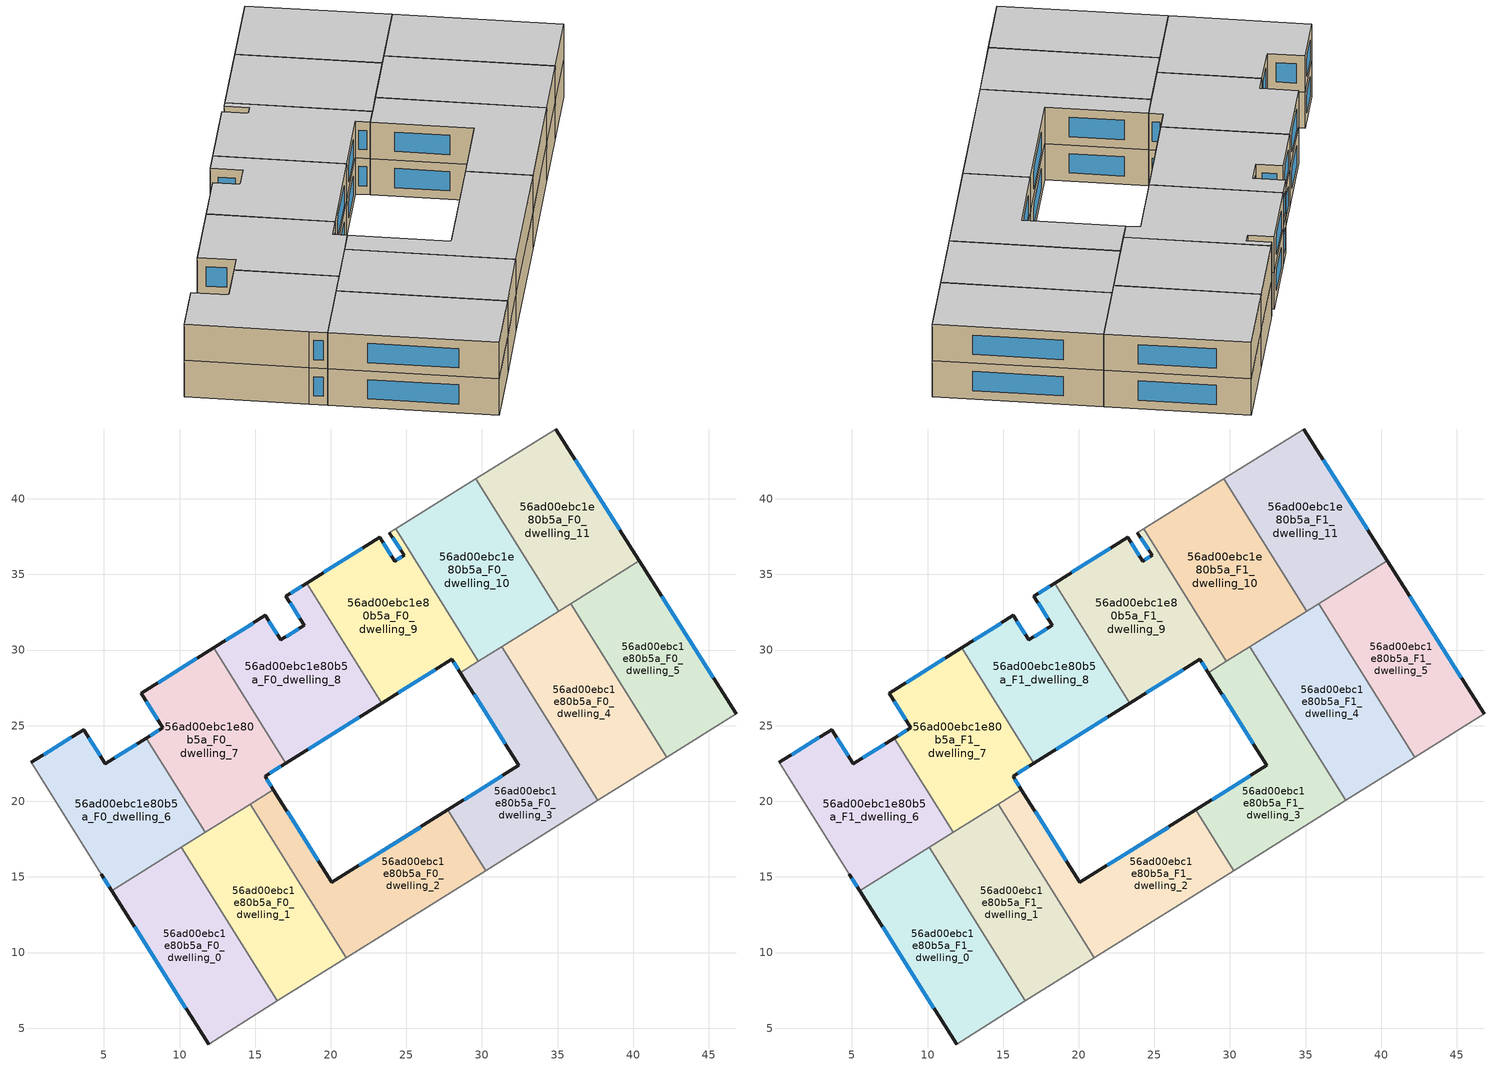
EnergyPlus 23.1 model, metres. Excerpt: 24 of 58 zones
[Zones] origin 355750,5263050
56ad00ebc1e80b5a_F0_dwelling_0
 floor ground (EU_floor_Construction): 10.11,16.95 16.47,6.8 11.92,3.95 5.52,14.08 z0
 wall outside (EU_wall_Construction): 5.52,14.08 11.92,3.95 z0:3
 wall adiabatic (EU_wall_Construction): 11.92,3.95 16.47,6.8 z0:3
 wall to 56ad00ebc1e80b5a_F0_dwelling_1 (EU_wall_Construction): 16.47,6.8 10.11,16.95 z0:3
 wall to 56ad00ebc1e80b5a_F0_dwelling_6 (EU_wall_Construction): 10.11,16.95 5.52,14.08 z0:3
 window (EU_Window_Construction): 7.03,11.7 10.42,6.33 z0.7:2.3
56ad00ebc1e80b5a_F0_dwelling_1
 floor ground (EU_floor_Construction): 14.67,19.81 21.03,9.66 16.47,6.8 10.11,16.95 z0
 wall to 56ad00ebc1e80b5a_F0_dwelling_2 (EU_wall_Construction): 21.03,9.66 14.67,19.81 z0:3
 wall adiabatic (EU_wall_Construction): 16.47,6.8 21.03,9.66 z0:3
 wall to 56ad00ebc1e80b5a_F0_dwelling_7 (EU_wall_Construction): 14.67,19.81 11.7,17.95 z0:3
 wall to 56ad00ebc1e80b5a_F0_dwelling_6 (EU_wall_Construction): 11.7,17.95 10.11,16.95 z0:3
56ad00ebc1e80b5a_F0_dwelling_10
 floor ground (EU_floor_Construction): 29.59,41.32 35.06,32.58 29.76,29.26 24.28,38.01 z0
 wall to 56ad00ebc1e80b5a_F0_dwelling_9 (EU_wall_Construction): 24.28,38.01 29.76,29.26 z0:3
 wall adiabatic (EU_wall_Construction): 29.59,41.32 24.28,38.01 z0:3
 wall to 56ad00ebc1e80b5a_F0_dwelling_11 (EU_wall_Construction): 35.06,32.58 29.59,41.32 z0:3
 wall to 56ad00ebc1e80b5a_F0_dwelling_4 (EU_wall_Construction): 31.29,30.22 35.06,32.58 z0:3
 wall to 56ad00ebc1e80b5a_F0_dwelling_3 (EU_wall_Construction): 29.76,29.26 31.29,30.22 z0:3
56ad00ebc1e80b5a_F0_dwelling_11
 floor ground (EU_floor_Construction): 34.88,44.62 40.39,35.92 35.06,32.58 29.59,41.32 z0
 wall outside (EU_wall_Construction): 40.39,35.92 34.88,44.62 z0:3
 wall adiabatic (EU_wall_Construction): 34.88,44.62 29.59,41.32 z0:3
 wall to 56ad00ebc1e80b5a_F0_dwelling_5 (EU_wall_Construction): 35.86,33.08 40.39,35.92 z0:3
 wall to 56ad00ebc1e80b5a_F0_dwelling_4 (EU_wall_Construction): 35.06,32.58 35.86,33.08 z0:3
 window (EU_Window_Construction): 39.1,37.96 36.18,42.57 z0.7:2.3
56ad00ebc1e80b5a_F0_dwelling_2
 floor ground (EU_floor_Construction): 27.73,19.42 30.24,15.42 21.03,9.66 14.67,19.81 16.21,20.77 20.08,14.64 z0
 wall outside (EU_wall_Construction): 27.73,19.42 20.08,14.64 16.21,20.77 z0:3
 wall to 56ad00ebc1e80b5a_F0_dwelling_3 (EU_wall_Construction): 30.24,15.42 27.73,19.42 z0:3
 wall adiabatic (EU_wall_Construction): 21.03,9.66 30.24,15.42 z0:3
 wall to 56ad00ebc1e80b5a_F0_dwelling_7 (EU_wall_Construction): 16.21,20.77 14.67,19.81 z0:3
 window (EU_Window_Construction): 19.17,16.08 17.12,19.33 / 25.94,18.3 21.87,15.76 z0.7:2.3
56ad00ebc1e80b5a_F0_dwelling_3
 floor ground (EU_floor_Construction): 31.29,30.22 37.65,20.06 30.24,15.42 27.73,19.42 32.44,22.37 28.57,28.51 z0
 wall outside (EU_wall_Construction): 28.57,28.51 32.44,22.37 27.73,19.42 z0:3
 wall to 56ad00ebc1e80b5a_F0_dwelling_4 (EU_wall_Construction): 37.65,20.06 31.29,30.22 z0:3
 wall adiabatic (EU_wall_Construction): 30.24,15.42 37.65,20.06 z0:3
 wall to 56ad00ebc1e80b5a_F0_dwelling_9 (EU_wall_Construction): 29.76,29.26 28.57,28.51 z0:3
 window (EU_Window_Construction): 31.34,21.68 28.84,20.12 / 29.48,27.07 31.53,23.81 z0.7:2.3
56ad00ebc1e80b5a_F0_dwelling_4
 floor ground (EU_floor_Construction): 35.86,33.08 42.22,22.92 37.65,20.06 31.29,30.22 z0
 wall to 56ad00ebc1e80b5a_F0_dwelling_5 (EU_wall_Construction): 42.22,22.92 35.86,33.08 z0:3
 wall adiabatic (EU_wall_Construction): 37.65,20.06 42.22,22.92 z0:3
56ad00ebc1e80b5a_F0_dwelling_5
 floor ground (EU_floor_Construction): 40.39,35.92 46.81,25.8 42.22,22.92 35.86,33.08 z0
 wall outside (EU_wall_Construction): 46.81,25.8 40.39,35.92 z0:3
 wall adiabatic (EU_wall_Construction): 42.22,22.92 46.81,25.8 z0:3
 window (EU_Window_Construction): 45.3,28.17 41.9,33.54 z0.7:2.3
56ad00ebc1e80b5a_F0_dwelling_6
 floor ground (EU_floor_Construction): 7.8,24.18 11.7,17.95 5.52,14.08 4.84,15.17 0.2,22.58 3.66,24.74 5.09,22.48 z0
 wall outside (EU_wall_Construction): 7.8,24.18 5.09,22.48 3.66,24.74 0.2,22.58 / 4.84,15.17 5.52,14.08 z0:3
 wall to 56ad00ebc1e80b5a_F0_dwelling_7 (EU_wall_Construction): 11.7,17.95 7.8,24.18 z0:3
 wall adiabatic (EU_wall_Construction): 0.2,22.58 4.84,15.17 z0:3
 window (EU_Window_Construction): 7.17,23.78 5.73,22.88 / 5,14.91 5.36,14.34 / 2.85,24.23 1.01,23.08 / 4.75,23.01 3.99,24.21 z0.7:2.3
56ad00ebc1e80b5a_F0_dwelling_7
 floor ground (EU_floor_Construction): 12.25,30.15 17.03,22.51 15.65,21.65 16.21,20.77 11.7,17.95 7.8,24.18 8.9,24.86 7.46,27.15 z0
 wall outside (EU_wall_Construction): 16.21,20.77 15.65,21.65 17.03,22.51 / 12.25,30.15 7.46,27.15 8.9,24.86 7.8,24.18 z0:3
 wall to 56ad00ebc1e80b5a_F0_dwelling_8 (EU_wall_Construction): 17.03,22.51 12.25,30.15 z0:3
 window (EU_Window_Construction): 15.98,21.85 16.71,22.31 / 16.08,20.98 15.78,21.44 / 8.64,24.7 8.06,24.34 / 7.79,26.61 8.56,25.4 / 11.12,29.44 8.58,27.85 z0.7:2.3
56ad00ebc1e80b5a_F0_dwelling_8
 floor ground (EU_floor_Construction): 18.41,34.43 23.38,26.49 17.03,22.51 12.25,30.15 15.67,32.29 16.7,30.67 18.25,31.64 17.03,33.57 z0
 wall outside (EU_wall_Construction): 18.41,34.43 17.03,33.57 18.25,31.64 16.7,30.67 15.67,32.29 12.25,30.15 / 17.03,22.51 23.38,26.49 z0:3
 wall to 56ad00ebc1e80b5a_F0_dwelling_9 (EU_wall_Construction): 23.38,26.49 18.41,34.43 z0:3
 window (EU_Window_Construction): 17.32,33.12 17.96,32.09 / 18.08,34.23 17.35,33.77 / 18.52,23.45 21.89,25.56 / 14.86,31.79 13.05,30.65 / 16.46,31.05 15.91,31.91 / 17.89,31.41 17.06,30.89 z0.7:2.3
56ad00ebc1e80b5a_F0_dwelling_9
 floor ground (EU_floor_Construction): 24.84,36.27 23.88,37.76 24.28,38.01 29.76,29.26 28.57,28.51 28.01,29.4 23.38,26.49 18.41,34.43 23.22,37.45 24.22,35.87 z0
 wall outside (EU_wall_Construction): 23.88,37.76 24.84,36.27 24.22,35.87 23.22,37.45 18.41,34.43 / 23.38,26.49 28.01,29.4 28.57,28.51 z0:3
 wall adiabatic (EU_wall_Construction): 24.28,38.01 23.88,37.76 z0:3
 window (EU_Window_Construction): 24.11,37.41 24.62,36.62 / 28.14,29.19 28.44,28.72 / 24.47,27.17 26.92,28.71 / 22.09,36.74 19.54,35.14 / 23.98,36.24 23.46,37.08 / 24.7,36.18 24.36,35.97 z0.7:2.3
56ad00ebc1e80b5a_F1_dwelling_0
 floor to 56ad00ebc1e80b5a_F0_dwelling_0 (EU_floor_Construction): 10.11,16.95 16.47,6.8 11.92,3.95 5.52,14.08 z3
 wall outside (EU_wall_Construction): 5.52,14.08 11.92,3.95 z3:6
 wall adiabatic (EU_wall_Construction): 11.92,3.95 16.47,6.8 z3:6
 wall to 56ad00ebc1e80b5a_F1_dwelling_1 (EU_wall_Construction): 16.47,6.8 10.11,16.95 z3:6
 wall to 56ad00ebc1e80b5a_F1_dwelling_6 (EU_wall_Construction): 10.11,16.95 5.52,14.08 z3:6
 window (EU_Window_Construction): 7.03,11.7 10.42,6.33 z3.7:5.3
 ceiling to 56ad00ebc1e80b5a_F2_dwelling_0 (EU_floor_Construction): 16.47,6.8 10.11,16.95 5.52,14.08 11.92,3.95 z6
56ad00ebc1e80b5a_F1_dwelling_1
 floor to 56ad00ebc1e80b5a_F0_dwelling_1 (EU_floor_Construction): 14.67,19.81 21.03,9.66 16.47,6.8 10.11,16.95 z3
 wall to 56ad00ebc1e80b5a_F1_dwelling_2 (EU_wall_Construction): 21.03,9.66 14.67,19.81 z3:6
 wall adiabatic (EU_wall_Construction): 16.47,6.8 21.03,9.66 z3:6
 wall to 56ad00ebc1e80b5a_F1_dwelling_7 (EU_wall_Construction): 14.67,19.81 11.7,17.95 z3:6
 wall to 56ad00ebc1e80b5a_F1_dwelling_6 (EU_wall_Construction): 11.7,17.95 10.11,16.95 z3:6
 ceiling to 56ad00ebc1e80b5a_F2_dwelling_1 (EU_floor_Construction): 21.03,9.66 14.67,19.81 10.11,16.95 16.47,6.8 z6
56ad00ebc1e80b5a_F1_dwelling_10
 floor to 56ad00ebc1e80b5a_F0_dwelling_10 (EU_floor_Construction): 29.59,41.32 35.06,32.58 29.76,29.26 24.28,38.01 z3
 wall to 56ad00ebc1e80b5a_F1_dwelling_9 (EU_wall_Construction): 24.28,38.01 29.76,29.26 z3:6
 wall adiabatic (EU_wall_Construction): 29.59,41.32 24.28,38.01 z3:6
 wall to 56ad00ebc1e80b5a_F1_dwelling_11 (EU_wall_Construction): 35.06,32.58 29.59,41.32 z3:6
 wall to 56ad00ebc1e80b5a_F1_dwelling_4 (EU_wall_Construction): 31.29,30.22 35.06,32.58 z3:6
 wall to 56ad00ebc1e80b5a_F1_dwelling_3 (EU_wall_Construction): 29.76,29.26 31.29,30.22 z3:6
 ceiling to 56ad00ebc1e80b5a_F2_dwelling_10 (EU_floor_Construction): 35.06,32.58 29.59,41.32 24.28,38.01 29.76,29.26 z6
56ad00ebc1e80b5a_F1_dwelling_11
 floor to 56ad00ebc1e80b5a_F0_dwelling_11 (EU_floor_Construction): 34.88,44.62 40.39,35.92 35.06,32.58 29.59,41.32 z3
 wall outside (EU_wall_Construction): 40.39,35.92 34.88,44.62 z3:6
 wall adiabatic (EU_wall_Construction): 34.88,44.62 29.59,41.32 z3:6
 wall to 56ad00ebc1e80b5a_F1_dwelling_5 (EU_wall_Construction): 35.86,33.08 40.39,35.92 z3:6
 wall to 56ad00ebc1e80b5a_F1_dwelling_4 (EU_wall_Construction): 35.06,32.58 35.86,33.08 z3:6
 window (EU_Window_Construction): 39.1,37.96 36.18,42.57 z3.7:5.3
 ceiling to 56ad00ebc1e80b5a_F2_dwelling_11 (EU_floor_Construction): 40.39,35.92 34.88,44.62 29.59,41.32 35.06,32.58 z6
56ad00ebc1e80b5a_F1_dwelling_2
 floor to 56ad00ebc1e80b5a_F0_dwelling_2 (EU_floor_Construction): 27.73,19.42 30.24,15.42 21.03,9.66 14.67,19.81 16.21,20.77 20.08,14.64 z3
 wall outside (EU_wall_Construction): 27.73,19.42 20.08,14.64 16.21,20.77 z3:6
 wall to 56ad00ebc1e80b5a_F1_dwelling_3 (EU_wall_Construction): 30.24,15.42 27.73,19.42 z3:6
 wall adiabatic (EU_wall_Construction): 21.03,9.66 30.24,15.42 z3:6
 wall to 56ad00ebc1e80b5a_F1_dwelling_7 (EU_wall_Construction): 16.21,20.77 14.67,19.81 z3:6
 window (EU_Window_Construction): 19.17,16.08 17.12,19.33 / 25.94,18.3 21.87,15.76 z3.7:5.3
 ceiling to 56ad00ebc1e80b5a_F2_dwelling_2 (EU_floor_Construction): 30.24,15.42 27.73,19.42 20.08,14.64 16.21,20.77 14.67,19.81 21.03,9.66 z6
56ad00ebc1e80b5a_F1_dwelling_3
 floor to 56ad00ebc1e80b5a_F0_dwelling_3 (EU_floor_Construction): 31.29,30.22 37.65,20.06 30.24,15.42 27.73,19.42 32.44,22.37 28.57,28.51 z3
 wall outside (EU_wall_Construction): 28.57,28.51 32.44,22.37 27.73,19.42 z3:6
 wall to 56ad00ebc1e80b5a_F1_dwelling_4 (EU_wall_Construction): 37.65,20.06 31.29,30.22 z3:6
 wall adiabatic (EU_wall_Construction): 30.24,15.42 37.65,20.06 z3:6
 wall to 56ad00ebc1e80b5a_F1_dwelling_9 (EU_wall_Construction): 29.76,29.26 28.57,28.51 z3:6
 window (EU_Window_Construction): 31.34,21.68 28.84,20.12 / 29.48,27.07 31.53,23.81 z3.7:5.3
 ceiling to 56ad00ebc1e80b5a_F2_dwelling_3 (EU_floor_Construction): 37.65,20.06 31.29,30.22 28.57,28.51 32.44,22.37 27.73,19.42 30.24,15.42 z6
56ad00ebc1e80b5a_F1_dwelling_4
 floor to 56ad00ebc1e80b5a_F0_dwelling_4 (EU_floor_Construction): 35.86,33.08 42.22,22.92 37.65,20.06 31.29,30.22 z3
 wall to 56ad00ebc1e80b5a_F1_dwelling_5 (EU_wall_Construction): 42.22,22.92 35.86,33.08 z3:6
 wall adiabatic (EU_wall_Construction): 37.65,20.06 42.22,22.92 z3:6
 ceiling to 56ad00ebc1e80b5a_F2_dwelling_4 (EU_floor_Construction): 42.22,22.92 35.86,33.08 31.29,30.22 37.65,20.06 z6
56ad00ebc1e80b5a_F1_dwelling_5
 floor to 56ad00ebc1e80b5a_F0_dwelling_5 (EU_floor_Construction): 40.39,35.92 46.81,25.8 42.22,22.92 35.86,33.08 z3
 wall outside (EU_wall_Construction): 46.81,25.8 40.39,35.92 z3:6
 wall adiabatic (EU_wall_Construction): 42.22,22.92 46.81,25.8 z3:6
 window (EU_Window_Construction): 45.3,28.17 41.9,33.54 z3.7:5.3
 ceiling to 56ad00ebc1e80b5a_F2_dwelling_5 (EU_floor_Construction): 46.81,25.8 40.39,35.92 35.86,33.08 42.22,22.92 z6
56ad00ebc1e80b5a_F1_dwelling_6
 floor to 56ad00ebc1e80b5a_F0_dwelling_6 (EU_floor_Construction): 7.8,24.18 11.7,17.95 5.52,14.08 4.84,15.17 0.2,22.58 3.66,24.74 5.09,22.48 z3
 wall outside (EU_wall_Construction): 7.8,24.18 5.09,22.48 3.66,24.74 0.2,22.58 / 4.84,15.17 5.52,14.08 z3:6
 wall to 56ad00ebc1e80b5a_F1_dwelling_7 (EU_wall_Construction): 11.7,17.95 7.8,24.18 z3:6
 wall adiabatic (EU_wall_Construction): 0.2,22.58 4.84,15.17 z3:6
 window (EU_Window_Construction): 7.17,23.78 5.73,22.88 / 5,14.91 5.36,14.34 / 2.85,24.23 1.01,23.08 / 4.75,23.01 3.99,24.21 z3.7:5.3
 ceiling to 56ad00ebc1e80b5a_F2_dwelling_6 (EU_floor_Construction): 11.7,17.95 7.8,24.18 5.09,22.48 3.66,24.74 0.2,22.58 4.84,15.17 5.52,14.08 z6
56ad00ebc1e80b5a_F1_dwelling_7
 floor to 56ad00ebc1e80b5a_F0_dwelling_7 (EU_floor_Construction): 12.25,30.15 17.03,22.51 15.65,21.65 16.21,20.77 11.7,17.95 7.8,24.18 8.9,24.86 7.46,27.15 z3
 wall outside (EU_wall_Construction): 16.21,20.77 15.65,21.65 17.03,22.51 / 12.25,30.15 7.46,27.15 8.9,24.86 7.8,24.18 z3:6
 wall to 56ad00ebc1e80b5a_F1_dwelling_8 (EU_wall_Construction): 17.03,22.51 12.25,30.15 z3:6
 window (EU_Window_Construction): 15.98,21.85 16.71,22.31 / 16.08,20.98 15.78,21.44 / 8.64,24.7 8.06,24.34 / 7.79,26.61 8.56,25.4 / 11.12,29.44 8.58,27.85 z3.7:5.3
 ceiling to 56ad00ebc1e80b5a_F2_dwelling_7 (EU_floor_Construction): 16.21,20.77 15.65,21.65 17.03,22.51 12.25,30.15 7.46,27.15 8.9,24.86 7.8,24.18 11.7,17.95 z6
56ad00ebc1e80b5a_F1_dwelling_8
 floor to 56ad00ebc1e80b5a_F0_dwelling_8 (EU_floor_Construction): 18.41,34.43 23.38,26.49 17.03,22.51 12.25,30.15 15.67,32.29 16.7,30.67 18.25,31.64 17.03,33.57 z3
 wall outside (EU_wall_Construction): 18.41,34.43 17.03,33.57 18.25,31.64 16.7,30.67 15.67,32.29 12.25,30.15 / 17.03,22.51 23.38,26.49 z3:6
 wall to 56ad00ebc1e80b5a_F1_dwelling_9 (EU_wall_Construction): 23.38,26.49 18.41,34.43 z3:6
 window (EU_Window_Construction): 17.32,33.12 17.96,32.09 / 18.08,34.23 17.35,33.77 / 18.52,23.45 21.89,25.56 / 14.86,31.79 13.05,30.65 / 16.46,31.05 15.91,31.91 / 17.89,31.41 17.06,30.89 z3.7:5.3
 ceiling to 56ad00ebc1e80b5a_F2_dwelling_8 (EU_floor_Construction): 23.38,26.49 18.41,34.43 17.03,33.57 18.25,31.64 16.7,30.67 15.67,32.29 12.25,30.15 17.03,22.51 z6
56ad00ebc1e80b5a_F1_dwelling_9
 floor to 56ad00ebc1e80b5a_F0_dwelling_9 (EU_floor_Construction): 24.84,36.27 23.88,37.76 24.28,38.01 29.76,29.26 28.57,28.51 28.01,29.4 23.38,26.49 18.41,34.43 23.22,37.45 24.22,35.87 z3
 wall outside (EU_wall_Construction): 23.88,37.76 24.84,36.27 24.22,35.87 23.22,37.45 18.41,34.43 / 23.38,26.49 28.01,29.4 28.57,28.51 z3:6
 wall adiabatic (EU_wall_Construction): 24.28,38.01 23.88,37.76 z3:6
 window (EU_Window_Construction): 24.11,37.41 24.62,36.62 / 28.14,29.19 28.44,28.72 / 24.47,27.17 26.92,28.71 / 22.09,36.74 19.54,35.14 / 23.98,36.24 23.46,37.08 / 24.7,36.18 24.36,35.97 z3.7:5.3
 ceiling to 56ad00ebc1e80b5a_F2_dwelling_9 (EU_floor_Construction): 28.57,28.51 29.76,29.26 24.28,38.01 23.88,37.76 24.84,36.27 24.22,35.87 23.22,37.45 18.41,34.43 23.38,26.49 28.01,29.4 z6
[Building]
EU S2 Campaign: North Axis=0; Terrain=City; Solar Distribution=FullExterior
[Site:Location]
Budapest.Ferenc.Liszt.Intl.AP: Latitude=47.437; Longitude=19.256; Time Zone=1; Elevation=185
[SizingPeriod:WeatherFileDays]
AnnualSizingPeriod: Begin Month=1; Begin Day of Month=1; End Month=12; End Day of Month=31; Day of Week for Start Day=Monday; Use Weather File Daylight Saving Period=No; Use Weather File Rain and Snow Indicators=No
[MATERIAL]
EU_InternalMass_Material: Roughness=MediumRough; Thickness=0.1; Conductivity=1; Density=1800; Specific Heat=900; Thermal Absorptance=0.9; Solar Absorptance=0.7; Visible Absorptance=0.7
[MATERIAL:NOMASS] Roughness=MediumRough; Thermal Absorptance=0.9; Solar Absorptance=0.7; Visible Absorptance=0.7
Name | Thermal Resistance
EU_wall_NoMass | 0.832559
EU_floor_NoMass | 0.872794
[WINDOWMATERIAL:SIMPLEGLAZINGSYSTEM]
EU_Window_SimpleGlazing: UFactor=2.79869; Solar Heat Gain Coefficient=0.75; Visible Transmittance=0.75
[CONSTRUCTION]
EU_wall_Construction: EU_wall_NoMass
EU_floor_Construction: EU_floor_NoMass
EU_Window_Construction: EU_Window_SimpleGlazing
EU_InternalMass_Construction: EU_InternalMass_Material
[ZONE] Type=1; Multiplier=1; Ceiling Height=autocalculate; Floor Area=autocalculate; Part of Total Floor Area=Yes
Name | Volume
56ad00ebc1e80b5a_F0_dwelling_0; 56ad00ebc1e80b5a_F1_dwelling_0 | 193.63
56ad00ebc1e80b5a_F0_dwelling_1; 56ad00ebc1e80b5a_F1_dwelling_1 | 193.586
56ad00ebc1e80b5a_F0_dwelling_10; 56ad00ebc1e80b5a_F1_dwelling_10; 56ad00ebc1e80b5a_F0_dwelling_2; 56ad00ebc1e80b5a_F1_dwelling_2 | 193.585
56ad00ebc1e80b5a_F0_dwelling_11; 56ad00ebc1e80b5a_F1_dwelling_11 | 193.588
56ad00ebc1e80b5a_F0_dwelling_3; 56ad00ebc1e80b5a_F1_dwelling_3 | 193.609
56ad00ebc1e80b5a_F0_dwelling_4; 56ad00ebc1e80b5a_F1_dwelling_4 | 193.587
56ad00ebc1e80b5a_F0_dwelling_5; 56ad00ebc1e80b5a_F1_dwelling_5 | 193.602
56ad00ebc1e80b5a_F0_dwelling_6; 56ad00ebc1e80b5a_F1_dwelling_6 | 193.595
56ad00ebc1e80b5a_F0_dwelling_7; 56ad00ebc1e80b5a_F1_dwelling_7 | 193.59
56ad00ebc1e80b5a_F0_dwelling_8; 56ad00ebc1e80b5a_F1_dwelling_8 | 193.589
56ad00ebc1e80b5a_F0_dwelling_9; 56ad00ebc1e80b5a_F1_dwelling_9 | 193.605
[INTERNALMASS] Construction=EU_InternalMass_Construction
Name | Zone or ZoneList | Surface Area
56ad00ebc1e80b5a_F0_dwelling_0_EU_InternalMass | 56ad00ebc1e80b5a_F0_dwelling_0 | 64.5384
56ad00ebc1e80b5a_F0_dwelling_1_EU_InternalMass | 56ad00ebc1e80b5a_F0_dwelling_1 | 64.5288
56ad00ebc1e80b5a_F0_dwelling_2_EU_InternalMass | 56ad00ebc1e80b5a_F0_dwelling_2 | 64.5283
56ad00ebc1e80b5a_F0_dwelling_3_EU_InternalMass | 56ad00ebc1e80b5a_F0_dwelling_3 | 64.5364
56ad00ebc1e80b5a_F0_dwelling_4_EU_InternalMass | 56ad00ebc1e80b5a_F0_dwelling_4 | 64.5289
56ad00ebc1e80b5a_F0_dwelling_5_EU_InternalMass | 56ad00ebc1e80b5a_F0_dwelling_5 | 64.5339
56ad00ebc1e80b5a_F0_dwelling_6_EU_InternalMass | 56ad00ebc1e80b5a_F0_dwelling_6 | 64.5317
56ad00ebc1e80b5a_F0_dwelling_7_EU_InternalMass | 56ad00ebc1e80b5a_F0_dwelling_7 | 64.5297
56ad00ebc1e80b5a_F0_dwelling_8_EU_InternalMass | 56ad00ebc1e80b5a_F0_dwelling_8 | 64.5298
56ad00ebc1e80b5a_F0_dwelling_9_EU_InternalMass | 56ad00ebc1e80b5a_F0_dwelling_9 | 64.5354
56ad00ebc1e80b5a_F0_dwelling_10_EU_InternalMass | 56ad00ebc1e80b5a_F0_dwelling_10 | 64.5284
56ad00ebc1e80b5a_F0_dwelling_11_EU_InternalMass | 56ad00ebc1e80b5a_F0_dwelling_11 | 64.5292
56ad00ebc1e80b5a_F1_dwelling_0_EU_InternalMass | 56ad00ebc1e80b5a_F1_dwelling_0 | 64.5384
56ad00ebc1e80b5a_F1_dwelling_1_EU_InternalMass | 56ad00ebc1e80b5a_F1_dwelling_1 | 64.5288
56ad00ebc1e80b5a_F1_dwelling_2_EU_InternalMass | 56ad00ebc1e80b5a_F1_dwelling_2 | 64.5283
56ad00ebc1e80b5a_F1_dwelling_3_EU_InternalMass | 56ad00ebc1e80b5a_F1_dwelling_3 | 64.5364
56ad00ebc1e80b5a_F1_dwelling_4_EU_InternalMass | 56ad00ebc1e80b5a_F1_dwelling_4 | 64.5289
56ad00ebc1e80b5a_F1_dwelling_5_EU_InternalMass | 56ad00ebc1e80b5a_F1_dwelling_5 | 64.5339
56ad00ebc1e80b5a_F1_dwelling_6_EU_InternalMass | 56ad00ebc1e80b5a_F1_dwelling_6 | 64.5317
56ad00ebc1e80b5a_F1_dwelling_7_EU_InternalMass | 56ad00ebc1e80b5a_F1_dwelling_7 | 64.5297
56ad00ebc1e80b5a_F1_dwelling_8_EU_InternalMass | 56ad00ebc1e80b5a_F1_dwelling_8 | 64.5298
56ad00ebc1e80b5a_F1_dwelling_9_EU_InternalMass | 56ad00ebc1e80b5a_F1_dwelling_9 | 64.5354
56ad00ebc1e80b5a_F1_dwelling_10_EU_InternalMass | 56ad00ebc1e80b5a_F1_dwelling_10 | 64.5284
56ad00ebc1e80b5a_F1_dwelling_11_EU_InternalMass | 56ad00ebc1e80b5a_F1_dwelling_11 | 64.5292
[OTHEREQUIPMENT] Fuel Type=Electricity; Design Level Calculation Method=Watts/Area; Power per Zone Floor Area=1; Fraction Latent=0; Fraction Radiant=0; Fraction Lost=0; Carbon Dioxide Generation Rate=0; EndUse Subcategory=EU_Step8_InternalGains
Name | Zone or ZoneList or Space or SpaceList | Schedule
EU_Step8_InternalGain_56ad00ebc1e80b5a_F0_dwelling_0_f000 | 56ad00ebc1e80b5a_F0_dwelling_0 | EU_Step8_GainSchedule_56ad00ebc1e80b5a_F0_dwelling_0_f000
EU_Step8_InternalGain_56ad00ebc1e80b5a_F0_dwelling_1_f000 | 56ad00ebc1e80b5a_F0_dwelling_1 | EU_Step8_GainSchedule_56ad00ebc1e80b5a_F0_dwelling_1_f000
EU_Step8_InternalGain_56ad00ebc1e80b5a_F0_dwelling_2_f000 | 56ad00ebc1e80b5a_F0_dwelling_2 | EU_Step8_GainSchedule_56ad00ebc1e80b5a_F0_dwelling_2_f000
EU_Step8_InternalGain_56ad00ebc1e80b5a_F0_dwelling_3_f000 | 56ad00ebc1e80b5a_F0_dwelling_3 | EU_Step8_GainSchedule_56ad00ebc1e80b5a_F0_dwelling_3_f000
EU_Step8_InternalGain_56ad00ebc1e80b5a_F0_dwelling_4_f000 | 56ad00ebc1e80b5a_F0_dwelling_4 | EU_Step8_GainSchedule_56ad00ebc1e80b5a_F0_dwelling_4_f000
EU_Step8_InternalGain_56ad00ebc1e80b5a_F0_dwelling_5_f000 | 56ad00ebc1e80b5a_F0_dwelling_5 | EU_Step8_GainSchedule_56ad00ebc1e80b5a_F0_dwelling_5_f000
EU_Step8_InternalGain_56ad00ebc1e80b5a_F0_dwelling_6_f000 | 56ad00ebc1e80b5a_F0_dwelling_6 | EU_Step8_GainSchedule_56ad00ebc1e80b5a_F0_dwelling_6_f000
EU_Step8_InternalGain_56ad00ebc1e80b5a_F0_dwelling_7_f000 | 56ad00ebc1e80b5a_F0_dwelling_7 | EU_Step8_GainSchedule_56ad00ebc1e80b5a_F0_dwelling_7_f000
EU_Step8_InternalGain_56ad00ebc1e80b5a_F0_dwelling_8_f000 | 56ad00ebc1e80b5a_F0_dwelling_8 | EU_Step8_GainSchedule_56ad00ebc1e80b5a_F0_dwelling_8_f000
EU_Step8_InternalGain_56ad00ebc1e80b5a_F0_dwelling_9_f000 | 56ad00ebc1e80b5a_F0_dwelling_9 | EU_Step8_GainSchedule_56ad00ebc1e80b5a_F0_dwelling_9_f000
EU_Step8_InternalGain_56ad00ebc1e80b5a_F0_dwelling_10_f000 | 56ad00ebc1e80b5a_F0_dwelling_10 | EU_Step8_GainSchedule_56ad00ebc1e80b5a_F0_dwelling_10_f000
EU_Step8_InternalGain_56ad00ebc1e80b5a_F0_dwelling_11_f000 | 56ad00ebc1e80b5a_F0_dwelling_11 | EU_Step8_GainSchedule_56ad00ebc1e80b5a_F0_dwelling_11_f000
EU_Step8_InternalGain_56ad00ebc1e80b5a_F1_dwelling_0_f000 | 56ad00ebc1e80b5a_F1_dwelling_0 | EU_Step8_GainSchedule_56ad00ebc1e80b5a_F1_dwelling_0_f000
EU_Step8_InternalGain_56ad00ebc1e80b5a_F1_dwelling_1_f000 | 56ad00ebc1e80b5a_F1_dwelling_1 | EU_Step8_GainSchedule_56ad00ebc1e80b5a_F1_dwelling_1_f000
EU_Step8_InternalGain_56ad00ebc1e80b5a_F1_dwelling_2_f000 | 56ad00ebc1e80b5a_F1_dwelling_2 | EU_Step8_GainSchedule_56ad00ebc1e80b5a_F1_dwelling_2_f000
EU_Step8_InternalGain_56ad00ebc1e80b5a_F1_dwelling_3_f000 | 56ad00ebc1e80b5a_F1_dwelling_3 | EU_Step8_GainSchedule_56ad00ebc1e80b5a_F1_dwelling_3_f000
EU_Step8_InternalGain_56ad00ebc1e80b5a_F1_dwelling_4_f000 | 56ad00ebc1e80b5a_F1_dwelling_4 | EU_Step8_GainSchedule_56ad00ebc1e80b5a_F1_dwelling_4_f000
EU_Step8_InternalGain_56ad00ebc1e80b5a_F1_dwelling_5_f000 | 56ad00ebc1e80b5a_F1_dwelling_5 | EU_Step8_GainSchedule_56ad00ebc1e80b5a_F1_dwelling_5_f000
EU_Step8_InternalGain_56ad00ebc1e80b5a_F1_dwelling_6_f000 | 56ad00ebc1e80b5a_F1_dwelling_6 | EU_Step8_GainSchedule_56ad00ebc1e80b5a_F1_dwelling_6_f000
EU_Step8_InternalGain_56ad00ebc1e80b5a_F1_dwelling_7_f000 | 56ad00ebc1e80b5a_F1_dwelling_7 | EU_Step8_GainSchedule_56ad00ebc1e80b5a_F1_dwelling_7_f000
EU_Step8_InternalGain_56ad00ebc1e80b5a_F1_dwelling_8_f000 | 56ad00ebc1e80b5a_F1_dwelling_8 | EU_Step8_GainSchedule_56ad00ebc1e80b5a_F1_dwelling_8_f000
EU_Step8_InternalGain_56ad00ebc1e80b5a_F1_dwelling_9_f000 | 56ad00ebc1e80b5a_F1_dwelling_9 | EU_Step8_GainSchedule_56ad00ebc1e80b5a_F1_dwelling_9_f000
EU_Step8_InternalGain_56ad00ebc1e80b5a_F1_dwelling_10_f000 | 56ad00ebc1e80b5a_F1_dwelling_10 | EU_Step8_GainSchedule_56ad00ebc1e80b5a_F1_dwelling_10_f000
EU_Step8_InternalGain_56ad00ebc1e80b5a_F1_dwelling_11_f000 | 56ad00ebc1e80b5a_F1_dwelling_11 | EU_Step8_GainSchedule_56ad00ebc1e80b5a_F1_dwelling_11_f000
[ZONEVENTILATION:DESIGNFLOWRATE] Schedule=EU_AlwaysOn; Design Flow Rate Calculation Method=AirChanges/Hour; Air Changes per Hour=0.475469; Ventilation Type=Natural; Fan Pressure Rise=0; Fan Total Efficiency=1; Constant Term Coefficient=1; Temperature Term Coefficient=0; Velocity Term Coefficient=0; Velocity Squared Term Coefficient=0; Minimum Indoor Temperature=-100; Maximum Indoor Temperature=100; Delta Temperature=-100; Minimum Outdoor Temperature=-100; Maximum Outdoor Temperature=100; Maximum Wind Speed=40
Name | Zone or ZoneList or Space or SpaceList
EU_ConstantAir_56ad00ebc1e80b5a_F0_dwelling_0 | 56ad00ebc1e80b5a_F0_dwelling_0
EU_ConstantAir_56ad00ebc1e80b5a_F0_dwelling_1 | 56ad00ebc1e80b5a_F0_dwelling_1
EU_ConstantAir_56ad00ebc1e80b5a_F0_dwelling_2 | 56ad00ebc1e80b5a_F0_dwelling_2
EU_ConstantAir_56ad00ebc1e80b5a_F0_dwelling_3 | 56ad00ebc1e80b5a_F0_dwelling_3
EU_ConstantAir_56ad00ebc1e80b5a_F0_dwelling_4 | 56ad00ebc1e80b5a_F0_dwelling_4
EU_ConstantAir_56ad00ebc1e80b5a_F0_dwelling_5 | 56ad00ebc1e80b5a_F0_dwelling_5
EU_ConstantAir_56ad00ebc1e80b5a_F0_dwelling_6 | 56ad00ebc1e80b5a_F0_dwelling_6
EU_ConstantAir_56ad00ebc1e80b5a_F0_dwelling_7 | 56ad00ebc1e80b5a_F0_dwelling_7
EU_ConstantAir_56ad00ebc1e80b5a_F0_dwelling_8 | 56ad00ebc1e80b5a_F0_dwelling_8
EU_ConstantAir_56ad00ebc1e80b5a_F0_dwelling_9 | 56ad00ebc1e80b5a_F0_dwelling_9
EU_ConstantAir_56ad00ebc1e80b5a_F0_dwelling_10 | 56ad00ebc1e80b5a_F0_dwelling_10
EU_ConstantAir_56ad00ebc1e80b5a_F0_dwelling_11 | 56ad00ebc1e80b5a_F0_dwelling_11
EU_ConstantAir_56ad00ebc1e80b5a_F1_dwelling_0 | 56ad00ebc1e80b5a_F1_dwelling_0
EU_ConstantAir_56ad00ebc1e80b5a_F1_dwelling_1 | 56ad00ebc1e80b5a_F1_dwelling_1
EU_ConstantAir_56ad00ebc1e80b5a_F1_dwelling_2 | 56ad00ebc1e80b5a_F1_dwelling_2
EU_ConstantAir_56ad00ebc1e80b5a_F1_dwelling_3 | 56ad00ebc1e80b5a_F1_dwelling_3
EU_ConstantAir_56ad00ebc1e80b5a_F1_dwelling_4 | 56ad00ebc1e80b5a_F1_dwelling_4
EU_ConstantAir_56ad00ebc1e80b5a_F1_dwelling_5 | 56ad00ebc1e80b5a_F1_dwelling_5
EU_ConstantAir_56ad00ebc1e80b5a_F1_dwelling_6 | 56ad00ebc1e80b5a_F1_dwelling_6
EU_ConstantAir_56ad00ebc1e80b5a_F1_dwelling_7 | 56ad00ebc1e80b5a_F1_dwelling_7
EU_ConstantAir_56ad00ebc1e80b5a_F1_dwelling_8 | 56ad00ebc1e80b5a_F1_dwelling_8
EU_ConstantAir_56ad00ebc1e80b5a_F1_dwelling_9 | 56ad00ebc1e80b5a_F1_dwelling_9
EU_ConstantAir_56ad00ebc1e80b5a_F1_dwelling_10 | 56ad00ebc1e80b5a_F1_dwelling_10
EU_ConstantAir_56ad00ebc1e80b5a_F1_dwelling_11 | 56ad00ebc1e80b5a_F1_dwelling_11
[HVACTEMPLATE:THERMOSTAT] Constant Heating Setpoint=20; Constant Cooling Setpoint=50
EU_HeatOnly_56ad00ebc1e80b5a_F0_dwelling_0; EU_HeatOnly_56ad00ebc1e80b5a_F0_dwelling_1; EU_HeatOnly_56ad00ebc1e80b5a_F0_dwelling_2; EU_HeatOnly_56ad00ebc1e80b5a_F0_dwelling_3; EU_HeatOnly_56ad00ebc1e80b5a_F0_dwelling_4; EU_HeatOnly_56ad00ebc1e80b5a_F0_dwelling_5; EU_HeatOnly_56ad00ebc1e80b5a_F0_dwelling_6; EU_HeatOnly_56ad00ebc1e80b5a_F0_dwelling_7; EU_HeatOnly_56ad00ebc1e80b5a_F0_dwelling_8; EU_HeatOnly_56ad00ebc1e80b5a_F0_dwelling_9; EU_HeatOnly_56ad00ebc1e80b5a_F0_dwelling_10; EU_HeatOnly_56ad00ebc1e80b5a_F0_dwelling_11; EU_HeatOnly_56ad00ebc1e80b5a_F1_dwelling_0; EU_HeatOnly_56ad00ebc1e80b5a_F1_dwelling_1; EU_HeatOnly_56ad00ebc1e80b5a_F1_dwelling_2; EU_HeatOnly_56ad00ebc1e80b5a_F1_dwelling_3; EU_HeatOnly_56ad00ebc1e80b5a_F1_dwelling_4; EU_HeatOnly_56ad00ebc1e80b5a_F1_dwelling_5; EU_HeatOnly_56ad00ebc1e80b5a_F1_dwelling_6; EU_HeatOnly_56ad00ebc1e80b5a_F1_dwelling_7; EU_HeatOnly_56ad00ebc1e80b5a_F1_dwelling_8; EU_HeatOnly_56ad00ebc1e80b5a_F1_dwelling_9; EU_HeatOnly_56ad00ebc1e80b5a_F1_dwelling_10; EU_HeatOnly_56ad00ebc1e80b5a_F1_dwelling_11; EU_HeatOnly_56ad00ebc1e80b5a_F2_dwelling_0; EU_HeatOnly_56ad00ebc1e80b5a_F2_dwelling_1; EU_HeatOnly_56ad00ebc1e80b5a_F2_dwelling_2; EU_HeatOnly_56ad00ebc1e80b5a_F2_dwelling_3; EU_HeatOnly_56ad00ebc1e80b5a_F2_dwelling_4; EU_HeatOnly_56ad00ebc1e80b5a_F2_dwelling_5; EU_HeatOnly_56ad00ebc1e80b5a_F2_dwelling_6; EU_HeatOnly_56ad00ebc1e80b5a_F2_dwelling_7; EU_HeatOnly_56ad00ebc1e80b5a_F2_dwelling_8; EU_HeatOnly_56ad00ebc1e80b5a_F2_dwelling_9; EU_HeatOnly_56ad00ebc1e80b5a_F2_dwelling_10; EU_HeatOnly_56ad00ebc1e80b5a_F2_dwelling_11; EU_HeatOnly_56ad00ebc1e80b5a_F3_dwelling_0; EU_HeatOnly_56ad00ebc1e80b5a_F3_dwelling_1; EU_HeatOnly_56ad00ebc1e80b5a_F3_dwelling_2; EU_HeatOnly_56ad00ebc1e80b5a_F3_dwelling_3; EU_HeatOnly_56ad00ebc1e80b5a_F3_dwelling_4; EU_HeatOnly_56ad00ebc1e80b5a_F3_dwelling_5; EU_HeatOnly_56ad00ebc1e80b5a_F3_dwelling_6; EU_HeatOnly_56ad00ebc1e80b5a_F3_dwelling_7; EU_HeatOnly_56ad00ebc1e80b5a_F3_dwelling_8; EU_HeatOnly_56ad00ebc1e80b5a_F3_dwelling_9; EU_HeatOnly_56ad00ebc1e80b5a_F3_dwelling_10; EU_HeatOnly_56ad00ebc1e80b5a_F4_dwelling_0; EU_HeatOnly_56ad00ebc1e80b5a_F4_dwelling_1; EU_HeatOnly_56ad00ebc1e80b5a_F4_dwelling_2; EU_HeatOnly_56ad00ebc1e80b5a_F4_dwelling_3; EU_HeatOnly_56ad00ebc1e80b5a_F4_dwelling_4; EU_HeatOnly_56ad00ebc1e80b5a_F4_dwelling_5; EU_HeatOnly_56ad00ebc1e80b5a_F4_dwelling_6; EU_HeatOnly_56ad00ebc1e80b5a_F4_dwelling_7; EU_HeatOnly_56ad00ebc1e80b5a_F4_dwelling_8; EU_HeatOnly_56ad00ebc1e80b5a_F4_dwelling_9; EU_HeatOnly_56ad00ebc1e80b5a_F4_dwelling_10
[HVACTEMPLATE:ZONE:IDEALLOADSAIRSYSTEM] System Availability Schedule=EU_AlwaysOn; Maximum Heating Supply Air Temperature=50; Minimum Cooling Supply Air Temperature=13; Maximum Heating Supply Air Humidity Ratio=0.0156; Minimum Cooling Supply Air Humidity Ratio=0.0077; Heating Limit=NoLimit; Cooling Limit=NoLimit; Heating Availability Schedule=EU_AlwaysOn; Cooling Availability Schedule=EU_CoolingOff; Dehumidification Control Type=ConstantSensibleHeatRatio; Cooling Sensible Heat Ratio=0.7; Dehumidification Setpoint=60; Humidification Control Type=None; Humidification Setpoint=30; Outdoor Air Method=None; Outdoor Air Flow Rate per Person=0.00944; Outdoor Air Flow Rate per Zone Floor Area=0; Outdoor Air Flow Rate per Zone=0; Demand Controlled Ventilation Type=None; Outdoor Air Economizer Type=NoEconomizer; Heat Recovery Type=None; Sensible Heat Recovery Effectiveness=0.7; Latent Heat Recovery Effectiveness=0.65
Name | Template Thermostat
56ad00ebc1e80b5a_F0_dwelling_0 | EU_HeatOnly_56ad00ebc1e80b5a_F0_dwelling_0
56ad00ebc1e80b5a_F0_dwelling_1 | EU_HeatOnly_56ad00ebc1e80b5a_F0_dwelling_1
56ad00ebc1e80b5a_F0_dwelling_2 | EU_HeatOnly_56ad00ebc1e80b5a_F0_dwelling_2
56ad00ebc1e80b5a_F0_dwelling_3 | EU_HeatOnly_56ad00ebc1e80b5a_F0_dwelling_3
56ad00ebc1e80b5a_F0_dwelling_4 | EU_HeatOnly_56ad00ebc1e80b5a_F0_dwelling_4
56ad00ebc1e80b5a_F0_dwelling_5 | EU_HeatOnly_56ad00ebc1e80b5a_F0_dwelling_5
56ad00ebc1e80b5a_F0_dwelling_6 | EU_HeatOnly_56ad00ebc1e80b5a_F0_dwelling_6
56ad00ebc1e80b5a_F0_dwelling_7 | EU_HeatOnly_56ad00ebc1e80b5a_F0_dwelling_7
56ad00ebc1e80b5a_F0_dwelling_8 | EU_HeatOnly_56ad00ebc1e80b5a_F0_dwelling_8
56ad00ebc1e80b5a_F0_dwelling_9 | EU_HeatOnly_56ad00ebc1e80b5a_F0_dwelling_9
56ad00ebc1e80b5a_F0_dwelling_10 | EU_HeatOnly_56ad00ebc1e80b5a_F0_dwelling_10
56ad00ebc1e80b5a_F0_dwelling_11 | EU_HeatOnly_56ad00ebc1e80b5a_F0_dwelling_11
56ad00ebc1e80b5a_F1_dwelling_0 | EU_HeatOnly_56ad00ebc1e80b5a_F1_dwelling_0
56ad00ebc1e80b5a_F1_dwelling_1 | EU_HeatOnly_56ad00ebc1e80b5a_F1_dwelling_1
56ad00ebc1e80b5a_F1_dwelling_2 | EU_HeatOnly_56ad00ebc1e80b5a_F1_dwelling_2
56ad00ebc1e80b5a_F1_dwelling_3 | EU_HeatOnly_56ad00ebc1e80b5a_F1_dwelling_3
56ad00ebc1e80b5a_F1_dwelling_4 | EU_HeatOnly_56ad00ebc1e80b5a_F1_dwelling_4
56ad00ebc1e80b5a_F1_dwelling_5 | EU_HeatOnly_56ad00ebc1e80b5a_F1_dwelling_5
56ad00ebc1e80b5a_F1_dwelling_6 | EU_HeatOnly_56ad00ebc1e80b5a_F1_dwelling_6
56ad00ebc1e80b5a_F1_dwelling_7 | EU_HeatOnly_56ad00ebc1e80b5a_F1_dwelling_7
56ad00ebc1e80b5a_F1_dwelling_8 | EU_HeatOnly_56ad00ebc1e80b5a_F1_dwelling_8
56ad00ebc1e80b5a_F1_dwelling_9 | EU_HeatOnly_56ad00ebc1e80b5a_F1_dwelling_9
56ad00ebc1e80b5a_F1_dwelling_10 | EU_HeatOnly_56ad00ebc1e80b5a_F1_dwelling_10
56ad00ebc1e80b5a_F1_dwelling_11 | EU_HeatOnly_56ad00ebc1e80b5a_F1_dwelling_11
[SIZING:ZONE] Zone Cooling Design Supply Air Temperature Input Method=SupplyAirTemperature; Zone Cooling Design Supply Air Temperature=13; Zone Heating Design Supply Air Temperature Input Method=SupplyAirTemperature; Zone Heating Design Supply Air Temperature=50; Zone Cooling Design Supply Air Humidity Ratio=0.008; Zone Heating Design Supply Air Humidity Ratio=0.008; Cooling Design Air Flow Method=DesignDay; Cooling Design Air Flow Rate=0; Cooling Minimum Air Flow per Zone Floor Area=0.000762; Cooling Minimum Air Flow=0; Cooling Minimum Air Flow Fraction=0.2; Heating Design Air Flow Method=DesignDay; Heating Design Air Flow Rate=0; Heating Maximum Air Flow per Zone Floor Area=0.002032; Heating Maximum Air Flow=0.141576; Heating Maximum Air Flow Fraction=0.3; Account for Dedicated Outdoor Air System=No; Dedicated Outdoor Air System Control Strategy=NeutralSupplyAir; Dedicated Outdoor Air Low Setpoint Temperature for Design=autosize; Dedicated Outdoor Air High Setpoint Temperature for Design=autosize; Zone Load Sizing Method=Sensible Load Only No Latent Load; Zone Latent Cooling Design Supply Air Humidity Ratio Input Method=HumidityRatioDifference; Zone Cooling Design Supply Air Humidity Ratio Difference=0.005; Zone Latent Heating Design Supply Air Humidity Ratio Input Method=HumidityRatioDifference; Zone Humidification Design Supply Air Humidity Ratio Difference=0.005
56ad00ebc1e80b5a_F0_dwelling_0; 56ad00ebc1e80b5a_F0_dwelling_1; 56ad00ebc1e80b5a_F0_dwelling_2; 56ad00ebc1e80b5a_F0_dwelling_3; 56ad00ebc1e80b5a_F0_dwelling_4; 56ad00ebc1e80b5a_F0_dwelling_5; 56ad00ebc1e80b5a_F0_dwelling_6; 56ad00ebc1e80b5a_F0_dwelling_7; 56ad00ebc1e80b5a_F0_dwelling_8; 56ad00ebc1e80b5a_F0_dwelling_9; 56ad00ebc1e80b5a_F0_dwelling_10; 56ad00ebc1e80b5a_F0_dwelling_11; 56ad00ebc1e80b5a_F1_dwelling_0; 56ad00ebc1e80b5a_F1_dwelling_1; 56ad00ebc1e80b5a_F1_dwelling_2; 56ad00ebc1e80b5a_F1_dwelling_3; 56ad00ebc1e80b5a_F1_dwelling_4; 56ad00ebc1e80b5a_F1_dwelling_5; 56ad00ebc1e80b5a_F1_dwelling_6; 56ad00ebc1e80b5a_F1_dwelling_7; 56ad00ebc1e80b5a_F1_dwelling_8; 56ad00ebc1e80b5a_F1_dwelling_9; 56ad00ebc1e80b5a_F1_dwelling_10; 56ad00ebc1e80b5a_F1_dwelling_11
[SCHEDULE:CONSTANT]
Name | Hourly Value
EU_AlwaysOn | 1
EU_CoolingOff | 0
[SCHEDULE:FILE] Column Number=1; Rows to Skip at Top=0; Number of Hours of Data=8760; Column Separator=Comma; Interpolate to Timestep=No; Minutes per Item=60; Adjust Schedule for Daylight Savings=Yes
Name | File
EU_Step8_GainSchedule_56ad00ebc1e80b5a_F0_dwelling_0_f000 | ../../schedules/56ad00ebc1e80b5a/56ad00ebc1e80b5a_F0_dwelling_0_f000_gain.csv
EU_Step8_GainSchedule_56ad00ebc1e80b5a_F0_dwelling_1_f000 | ../../schedules/56ad00ebc1e80b5a/56ad00ebc1e80b5a_F0_dwelling_1_f000_gain.csv
EU_Step8_GainSchedule_56ad00ebc1e80b5a_F0_dwelling_2_f000 | ../../schedules/56ad00ebc1e80b5a/56ad00ebc1e80b5a_F0_dwelling_2_f000_gain.csv
EU_Step8_GainSchedule_56ad00ebc1e80b5a_F0_dwelling_3_f000 | ../../schedules/56ad00ebc1e80b5a/56ad00ebc1e80b5a_F0_dwelling_3_f000_gain.csv
EU_Step8_GainSchedule_56ad00ebc1e80b5a_F0_dwelling_4_f000 | ../../schedules/56ad00ebc1e80b5a/56ad00ebc1e80b5a_F0_dwelling_4_f000_gain.csv
EU_Step8_GainSchedule_56ad00ebc1e80b5a_F0_dwelling_5_f000 | ../../schedules/56ad00ebc1e80b5a/56ad00ebc1e80b5a_F0_dwelling_5_f000_gain.csv
EU_Step8_GainSchedule_56ad00ebc1e80b5a_F0_dwelling_6_f000 | ../../schedules/56ad00ebc1e80b5a/56ad00ebc1e80b5a_F0_dwelling_6_f000_gain.csv
EU_Step8_GainSchedule_56ad00ebc1e80b5a_F0_dwelling_7_f000 | ../../schedules/56ad00ebc1e80b5a/56ad00ebc1e80b5a_F0_dwelling_7_f000_gain.csv
EU_Step8_GainSchedule_56ad00ebc1e80b5a_F0_dwelling_8_f000 | ../../schedules/56ad00ebc1e80b5a/56ad00ebc1e80b5a_F0_dwelling_8_f000_gain.csv
EU_Step8_GainSchedule_56ad00ebc1e80b5a_F0_dwelling_9_f000 | ../../schedules/56ad00ebc1e80b5a/56ad00ebc1e80b5a_F0_dwelling_9_f000_gain.csv
EU_Step8_GainSchedule_56ad00ebc1e80b5a_F0_dwelling_10_f000 | ../../schedules/56ad00ebc1e80b5a/56ad00ebc1e80b5a_F0_dwelling_10_f000_gain.csv
EU_Step8_GainSchedule_56ad00ebc1e80b5a_F0_dwelling_11_f000 | ../../schedules/56ad00ebc1e80b5a/56ad00ebc1e80b5a_F0_dwelling_11_f000_gain.csv
EU_Step8_GainSchedule_56ad00ebc1e80b5a_F1_dwelling_0_f000 | ../../schedules/56ad00ebc1e80b5a/56ad00ebc1e80b5a_F1_dwelling_0_f000_gain.csv
EU_Step8_GainSchedule_56ad00ebc1e80b5a_F1_dwelling_1_f000 | ../../schedules/56ad00ebc1e80b5a/56ad00ebc1e80b5a_F1_dwelling_1_f000_gain.csv
EU_Step8_GainSchedule_56ad00ebc1e80b5a_F1_dwelling_2_f000 | ../../schedules/56ad00ebc1e80b5a/56ad00ebc1e80b5a_F1_dwelling_2_f000_gain.csv
EU_Step8_GainSchedule_56ad00ebc1e80b5a_F1_dwelling_3_f000 | ../../schedules/56ad00ebc1e80b5a/56ad00ebc1e80b5a_F1_dwelling_3_f000_gain.csv
EU_Step8_GainSchedule_56ad00ebc1e80b5a_F1_dwelling_4_f000 | ../../schedules/56ad00ebc1e80b5a/56ad00ebc1e80b5a_F1_dwelling_4_f000_gain.csv
EU_Step8_GainSchedule_56ad00ebc1e80b5a_F1_dwelling_5_f000 | ../../schedules/56ad00ebc1e80b5a/56ad00ebc1e80b5a_F1_dwelling_5_f000_gain.csv
EU_Step8_GainSchedule_56ad00ebc1e80b5a_F1_dwelling_6_f000 | ../../schedules/56ad00ebc1e80b5a/56ad00ebc1e80b5a_F1_dwelling_6_f000_gain.csv
EU_Step8_GainSchedule_56ad00ebc1e80b5a_F1_dwelling_7_f000 | ../../schedules/56ad00ebc1e80b5a/56ad00ebc1e80b5a_F1_dwelling_7_f000_gain.csv
EU_Step8_GainSchedule_56ad00ebc1e80b5a_F1_dwelling_8_f000 | ../../schedules/56ad00ebc1e80b5a/56ad00ebc1e80b5a_F1_dwelling_8_f000_gain.csv
EU_Step8_GainSchedule_56ad00ebc1e80b5a_F1_dwelling_9_f000 | ../../schedules/56ad00ebc1e80b5a/56ad00ebc1e80b5a_F1_dwelling_9_f000_gain.csv
EU_Step8_GainSchedule_56ad00ebc1e80b5a_F1_dwelling_10_f000 | ../../schedules/56ad00ebc1e80b5a/56ad00ebc1e80b5a_F1_dwelling_10_f000_gain.csv
EU_Step8_GainSchedule_56ad00ebc1e80b5a_F1_dwelling_11_f000 | ../../schedules/56ad00ebc1e80b5a/56ad00ebc1e80b5a_F1_dwelling_11_f000_gain.csv
